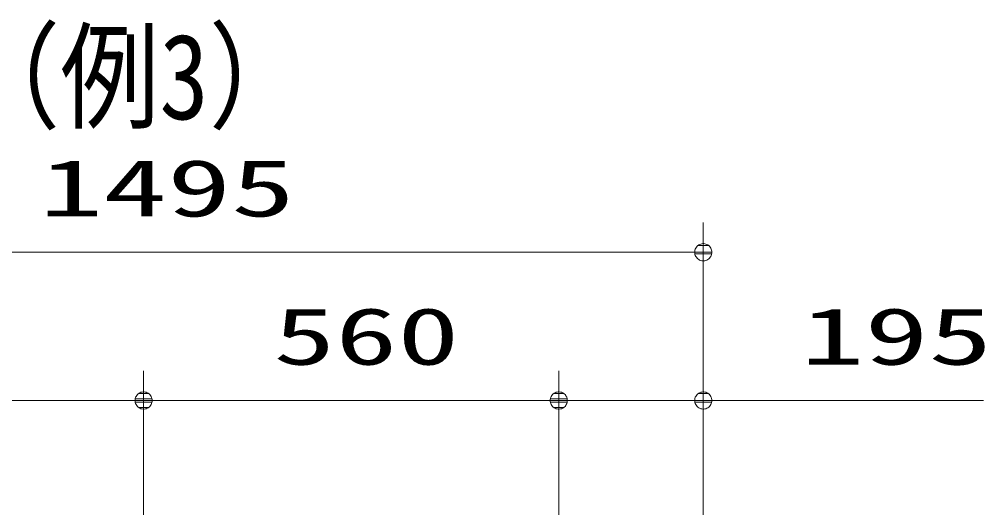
# Model space of a CAD drawing. Units: millimetres on the paper. Extents: x -305 to 305, y -152 to 152.
# Drawn here: x -41.24 to -8.69, y 25.41 to 41.88 of the extents above; entities that cross this region are included whole.
import ezdxf
from ezdxf.enums import TextEntityAlignment as Align

# ---------------------------------------------------------------- set-up
doc = ezdxf.new("R2010")
doc.units = ezdxf.units.MM
doc.layers.add('0-3_S4', color=7, linetype='Continuous', lineweight=9)
doc.layers.add('0-5_0', color=7, linetype='Continuous', lineweight=9)
doc.styles.add('ＭＳ ゴシック', font='')
doc.styles.get('ＭＳ ゴシック').set_extended_font_data('MS Gothic')

# ---------------------------------------------------------------- blocks, each defined once
blk = doc.blocks.new('_DOTSMALL')
at = {"layer": '0-5_0'}
for p, q in [((0.0746, 0.1), (-0.0746, 0.1)), ((0.1223, -0.0248), (-0.1223, -0.0248))]:
    blk.add_line(p, q, dxfattribs=at)
for points in [[(0.125, 0), (0.124, 0.0157), (0.1211, 0.0311), (0.1162, 0.046), (0.1095, 0.0602), (0.1011, 0.0735), (0.0911, 0.0856), (0.0797, 0.0963), (0.067, 0.1055), (0.0532, 0.1131), (0.0386, 0.1189), (0.0234, 0.1228), (0.0078, 0.1248), (-0.0078, 0.1248), (-0.0234, 0.1228), (-0.0386, 0.1189), (-0.0532, 0.1131), (-0.067, 0.1055), (-0.0797, 0.0963), (-0.0911, 0.0856), (-0.1011, 0.0735), (-0.1095, 0.0602), (-0.1162, 0.046), (-0.1211, 0.0311), (-0.124, 0.0157), (-0.125, 0), (0, 0)], [(-0.125, 0), (-0.124, -0.0157), (-0.1211, -0.0311), (-0.1162, -0.046), (-0.1095, -0.0602), (-0.1011, -0.0735), (-0.0911, -0.0856), (-0.0797, -0.0963), (-0.067, -0.1055), (-0.0532, -0.1131), (-0.0386, -0.1189), (-0.0234, -0.1228), (-0.0078, -0.1248), (0.0078, -0.1248), (0.0234, -0.1228), (0.0386, -0.1189), (0.0532, -0.1131), (0.067, -0.1055), (0.0797, -0.0963), (0.0911, -0.0856), (0.1011, -0.0735), (0.1095, -0.0602), (0.1162, -0.046), (0.1211, -0.0311), (0.124, -0.0157), (0.125, 0), (0, 0)]]:
    blk.add_lwpolyline(points, close=True, dxfattribs=at)

msp = doc.modelspace()

# ---------------------------------------------------------------- linework, layer by layer
at = {"layer": '0-3_S4'}
for p, q in [((-18.176, 24.027), (-18.176, 35.027)), ((-55.551, 34.027), (-18.176, 34.027)), ((-37.051, 22.401), (-37.051, 30.027)), ((-37.051, 22.401), (-37.051, 30.027)), ((-23.051, 22.401), (-23.051, 30.027)), ((-23.051, 22.401), (-23.051, 30.027)), ((-18.176, 24.027), (-18.176, 30.027)), ((-55.551, 29.027), (-37.051, 29.027)), ((-37.051, 29.027), (-23.051, 29.027)), ((-23.051, 29.027), (-18.176, 29.027)), ((-20.496, 29.027), (-22.816, 29.027)), ((-18.176, 29.027), (-8.723, 29.027))]:
    msp.add_line(p, q, dxfattribs=at)

# ---------------------------------------------------------------- block references
at = {"layer": '0-3_S4', "xscale": 2.32, "yscale": 2.32}
for p in [(-18.176, 34.027), (-37.051, 29.027), (-23.051, 29.027), (-18.176, 29.027)]:
    msp.add_blockref('_DOTSMALL', p, dxfattribs=at)
at = {"layer": '0-3_S4', "xscale": 2.32, "yscale": 2.32, "rotation": 180}
for p in [(-37.051, 29.027), (-23.051, 29.027)]:
    msp.add_blockref('_DOTSMALL', p, dxfattribs=at)

# ---------------------------------------------------------------- texts
at = {"layer": '0-3_S4', "style": 'ＭＳ ゴシック'}
for s, height, width, p in [('（例3）', 2.886, 0.85, (-43.213, 37.646)), ('1495', 1.921, 1.65, (-40.571, 34.656)), ('560', 1.921, 1.6, (-32.676, 29.657)), ('195', 1.921, 1.65, (-14.897, 29.657))]:
    msp.add_text(s, height=height, dxfattribs=dict(at, width=width)).set_placement(p, align=Align.BOTTOM_LEFT)

doc.saveas('drawing.dxf')
